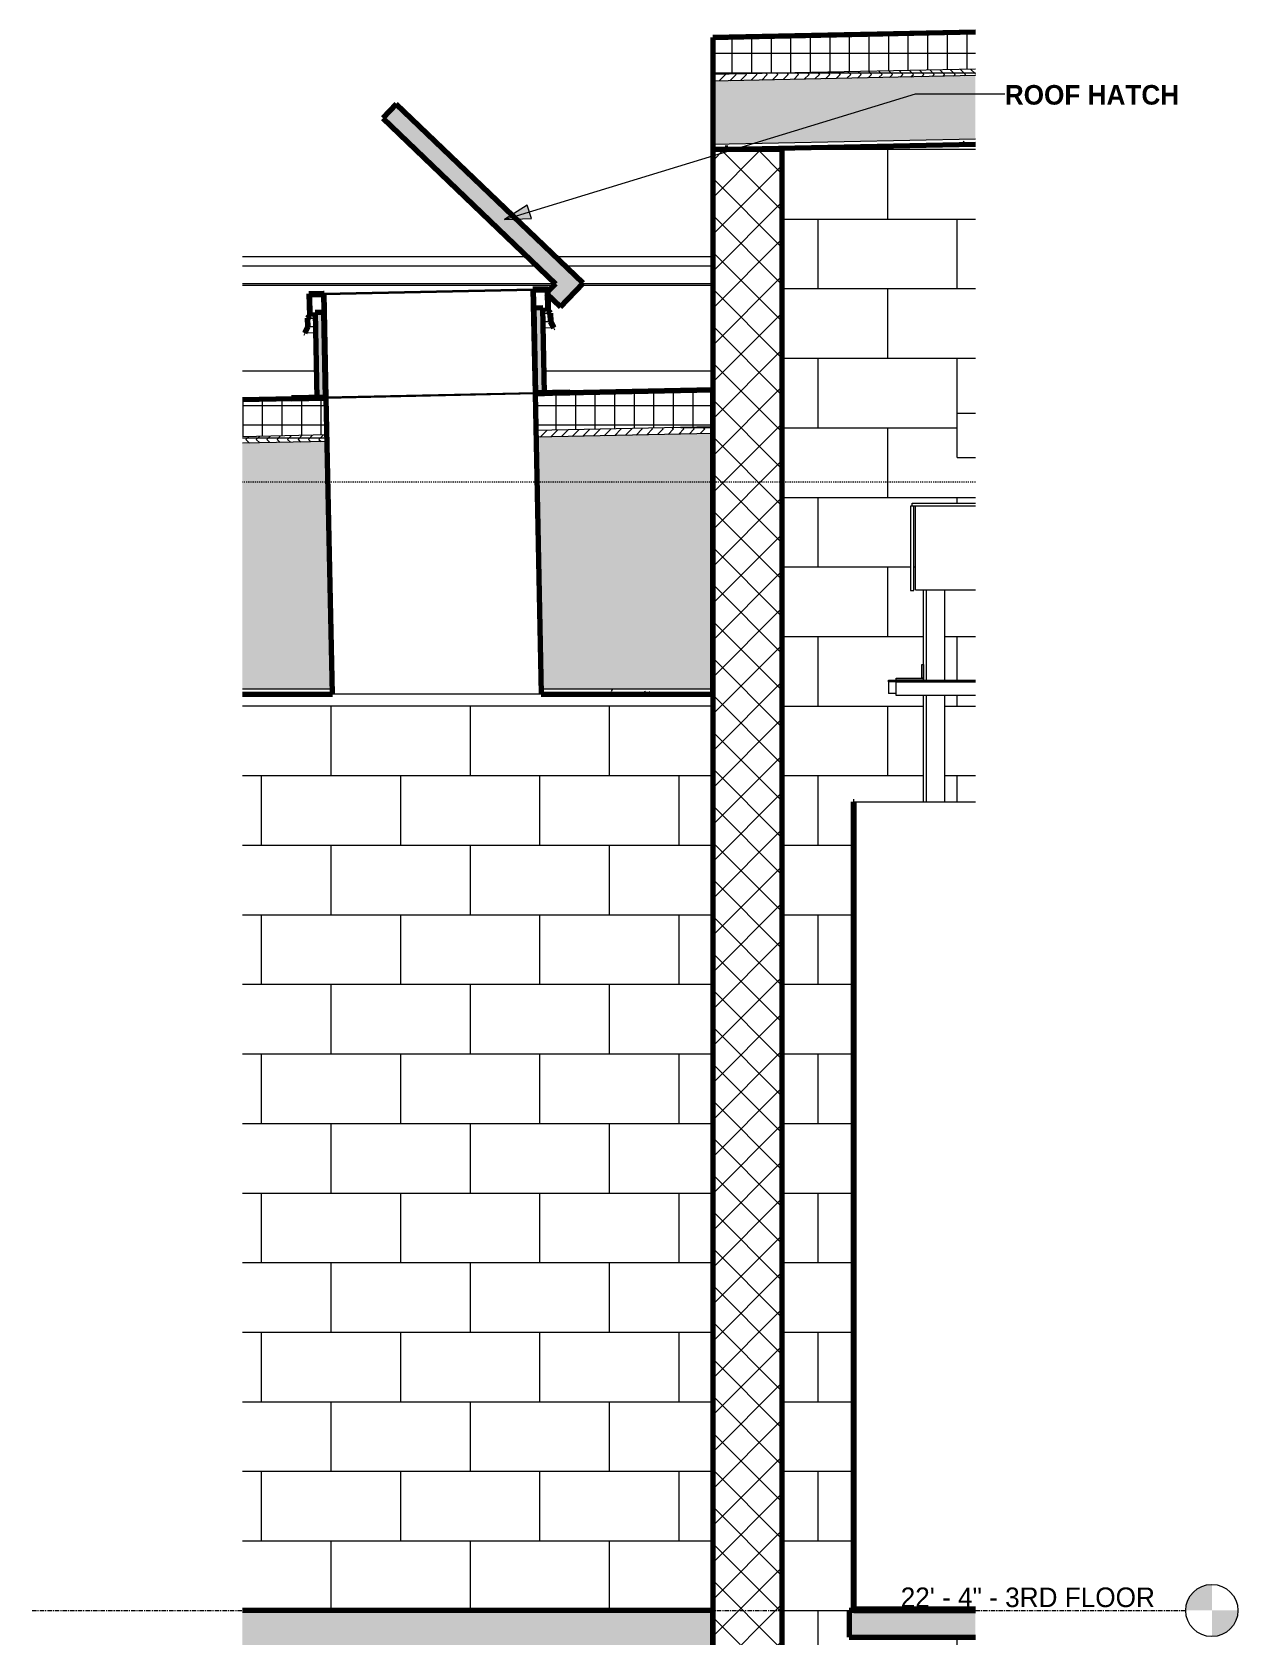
# Model space of a CAD drawing. Header units: inches. Extents: x -3449 to -2631, y -208 to 451.
# Drawn here: x -2769.7 to -2631.1, y 265 to 449.5 of the extents above; entities that cross this region are included whole.
import ezdxf

# ---------------------------------------------------------------- set-up
doc = ezdxf.new("R2010")
doc.units = ezdxf.units.IN
doc.header["$MEASUREMENT"] = 0
doc.linetypes.add('Aligning Line 1_8_', pattern=[0.25, 0.125, -0.125])
doc.linetypes.add('Grid Line 1_2_', pattern=[0.875, 0.5, -0.125, 0.125, -0.125])
for name, color, linetype, lineweight in [('0-4', 50, 'Continuous', 5), ('0-5', 55, 'Continuous', 18), ('A-FLOR-2', 31, 'Continuous', 18), ('A-FLOR-5', 250, 'Continuous', 70), ('A-FLOR-LEVL', 51, 'Continuous', 9), ('A-FLOR-LEVL-1', 51, 'Grid Line 1_2_', 9), ('A-GENM-1', 135, 'Continuous', 9), ('A-GENM-2', 250, 'Continuous', 70), ('A-GENM-3', 9, 'Continuous', 9), ('A-GENM-4', 5, 'Continuous', 70), ('A-ROOF', 132, 'Continuous', 18), ('A-ROOF-1', 21, 'Continuous', 5), ('A-ROOF-2', 252, 'Continuous', 18), ('A-ROOF-3', 132, 'Continuous', 70), ('A-ROOF-4', 55, 'Continuous', 18), ('A-ROOF-PATT-1', 132, 'Continuous', 9), ('A-WALL-1', 55, 'Continuous', 18), ('A-WALL-9', 250, 'Continuous', 70), ('A-WALL-PATT-1', 135, 'Continuous', 9), ('A-WALL-PATT-5', 45, 'Continuous', 9), ('G-ANNO-SYMB', 111, 'Aligning Line 1_8_', 9), ('G-ANNO-TEXT', 231, 'Continuous', 9), ('G-IMPT-1', 1, 'Continuous', 9)]:
    doc.layers.add(name, color=color, linetype=linetype, lineweight=lineweight)
doc.styles.add('Century Gothic', font='ufonts.com_century-gothic.ttf', dxfattribs={"height": 2.25})
doc.styles.add('Century Gothic_B', font='GOTHICB.TTF', dxfattribs={"height": 2.25})
pattern_1 = [(0, (-2223.454, 138.832), (0, 2.25), []), (90, (-2223.454, 138.832), (-2.25, 1e-16), [])]
pattern_2 = [(0, (-2223.454, 138.832), (0, 1.2), []), (315, (-2223.454, 138.832), (1.1992531, 0), [1.696, -1.696]), (45, (-2223.454, 138.832), (1.1992531, 0), [1.696, -1.696])]
pattern_3 = [(0, (-2223.454, 138.832), (7.68, 1.92), [0.317, -5.443, 0.317, -5.443, -30.72]), (0, (-2223.454, 138.832), (7.68, 1.92), [-11.52, 0.317, -11.203, 0.317, -5.443, -13.44]), (0, (-2223.454, 138.832), (7.68, 1.92), [-28.8, 0.317, -3.523, 0.317, -9.283]), (120, (-2220.574, 139.792), (-5.502769, 5.691075), [0.317, -5.443, 0.317, -5.443, -30.72]), (120, (-2220.574, 139.792), (-5.502769, 5.691075), [-11.52, 0.317, -11.203, 0.317, -5.443, -13.44]), (120, (-2220.574, 139.792), (-5.502769, 5.691075), [-28.8, 0.317, -3.523, 0.317, -9.283]), (240, (-2219.614, 143.632), (-2.177231, -7.611075), [0.317, -5.443, 0.317, -5.443, -30.72]), (240, (-2219.614, 143.632), (-2.177231, -7.611075), [-11.52, 0.317, -11.203, 0.317, -5.443, -13.44]), (240, (-2219.614, 143.632), (-2.177231, -7.611075), [-28.8, 0.317, -3.523, 0.317, -9.283])]

# ---------------------------------------------------------------- blocks, each defined once
blk = doc.blocks.new('Otis_G2S_06102019171910 - Duty_3000_Speed_150_Seismic_N_CabHeight_93_CabPanels_Y_EntHeight_84_CwtLoc_L2_CwtSafety_N_DoorHand_CO_OpeningType_Front_Glassback_N_FRSAME_NOH-2125003-Section 62 - Callout 2')
at = {"layer": 'A-GENM-1'}
blk.add_hatch(color=256, dxfattribs=at).paths.add_polyline_path([(-3565.1, 264.92), (-3565.1, 268.16), (-3579.04, 268.16), (-3579.04, 361), (-3579.16, 361), (-3579.16, 268.16), (-3579.1, 268.16), (-3579.1, 268), (-3579.63, 268), (-3579.63, 264.92), (-3568.62, 264.92)], flags=0)
at = {"layer": 'A-GENM-2'}
for p, q in [((-3579.04, 361), (-3579.16, 361)), ((-3579.16, 361), (-3579.16, 268.16)), ((-3579.04, 268.16), (-3579.04, 361)), ((-3565.1, 268), (-3579.63, 268)), ((-3579.63, 268), (-3579.63, 264.92)), ((-3579.16, 268.16), (-3579.04, 268.16)), ((-3565.1, 268.16), (-3579.1, 268.16)), ((-3579.1, 268.16), (-3579.1, 268)), ((-3579.1, 268), (-3565.1, 268)), ((-3579.63, 264.92), (-3565.1, 264.92))]:
    blk.add_line(p, q, dxfattribs=at)
at = {"layer": 'G-IMPT-1'}
for p, q in [((-3567.21, 400.58), (-3567.21, 405.65)), ((-3565.1, 405.65), (-3567.21, 405.65)), ((-3567.21, 400.58), (-3565.1, 400.58)), ((-3572.56, 394.98), (-3572.56, 385.31)), ((-3572.37, 394.98), (-3572.56, 394.98)), ((-3572.37, 394.98), (-3572.37, 395.35)), ((-3572.37, 395.35), (-3565.1, 395.35)), ((-3565.1, 394.98), (-3572.37, 394.98)), ((-3572.19, 385.31), (-3572.19, 394.98)), ((-3572, 385.37), (-3572, 394.98)), ((-3572.56, 385.31), (-3572.19, 385.31)), ((-3572, 385.37), (-3565.1, 385.37)), ((-3579.04, 361), (-3565.1, 361))]:
    blk.add_line(p, q, dxfattribs=at)
blk = doc.blocks.new('Otis_G2S_06102019171910 - Otis_G2S_06102019171910-2044336-Section 62 - Callout 2')
at = {"layer": 'A-GENM-1'}
for p, q in [((-3571.06, 375), (-3571.06, 385.37)), ((-3570.75, 375), (-3570.75, 385.37)), ((-3568.62, 375), (-3568.62, 385.37)), ((-3571.26, 376.77), (-3571.07, 376.77)), ((-3571.26, 375.2), (-3571.26, 376.77)), ((-3571.07, 376.77), (-3571.07, 375.2)), ((-3575.1, 375), (-3574.22, 375)), ((-3575.1, 374.8), (-3575.1, 375)), ((-3575.1, 374.8), (-3575.1, 373.43)), ((-3574.22, 374.8), (-3575.1, 374.8)), ((-3574.22, 375.2), (-3571.07, 375.2)), ((-3574.22, 375), (-3574.22, 375.2)), ((-3574.22, 375), (-3565.1, 375)), ((-3574.22, 374.8), (-3574.22, 375)), ((-3571.07, 375), (-3574.22, 375)), ((-3574.22, 374.8), (-3565.1, 374.8)), ((-3574.22, 373.23), (-3574.22, 374.8)), ((-3565.1, 374.8), (-3574.22, 374.8)), ((-3571.07, 375.2), (-3571.26, 375.2)), ((-3571.07, 375.2), (-3571.07, 375)), ((-3574.22, 373.43), (-3575.1, 373.43)), ((-3565.1, 373.23), (-3574.22, 373.23)), ((-3571.06, 361), (-3571.06, 373.23)), ((-3570.75, 361), (-3570.75, 373.23)), ((-3568.62, 361), (-3568.62, 373.23))]:
    blk.add_line(p, q, dxfattribs=at)
blk.add_blockref('Otis_G2S_06102019171910 - Duty_3000_Speed_150_Seismic_N_CabHeight_93_CabPanels_Y_EntHeight_84_CwtLoc_L2_CwtSafety_N_DoorHand_CO_OpeningType_Front_Glassback_N_FRSAME_NOH-2125003-Section 62 - Callout 2', (0, 0))
blk = doc.blocks.new('CTR - 1st Phase -Stairs _ Elevators_rvt-5-Section 62 - Callout 2')
at = {"layer": 'A-FLOR-2'}
blk.add_hatch(color=256, dxfattribs=at).paths.add_polyline_path([(-3595.32, 262), (-3595.32, 268), (-3649.4, 268), (-3649.4, 262)], flags=0)
at = {"layer": 'A-WALL-PATT-1'}
h = blk.add_hatch(dxfattribs=at)
h.set_pattern_fill('FP_50', color=256, style=0, pattern_type=2)
h.set_pattern_definition([(0, (-3503.324, -164), (0, 8), []), (90, (-3503.324, -164), (-8, 8), [8, -8])])
h.paths.add_polyline_path([(-3568.62, -128), (-3568, -128), (-3568, -60.62), (-3568.31, -60.62), (-3568.31, -52.98), (-3565.1, -52.98), (-3565.1, -21.77), (-3568.62, -21.77), (-3568.62, -124.8)], flags=0)
h.paths.add_polyline_path([(-3566.5, -128), (-3565.13, -128), (-3565.13, -84.98), (-3565.1, -84.98), (-3565.1, -60.62), (-3566.5, -60.62), (-3566.5, -124.8)], flags=0)
h.paths.add_polyline_path([(-3587.32, -128), (-3571.06, -128), (-3571.06, -21.77), (-3574.22, -21.77), (-3574.22, -21.57), (-3575.1, -21.57), (-3575.1, -20), (-3574.22, -20), (-3574.22, -19.8), (-3571.26, -19.8), (-3571.26, -18.23), (-3571.07, -18.23), (-3571.07, -1.77), (-3574.22, -1.77), (-3574.22, -1.57), (-3575.1, -1.57), (-3575.1, 0), (-3574.22, 0), (-3574.22, 0.2), (-3571.26, 0.2), (-3571.26, 1.77), (-3571.07, 1.77), (-3571.06, 134.23), (-3574.22, 134.23), (-3574.22, 134.43), (-3575.1, 134.43), (-3575.1, 136), (-3574.22, 136), (-3574.22, 136.2), (-3571.26, 136.2), (-3571.26, 137.77), (-3571.07, 137.77), (-3571.07, 264.92), (-3579.63, 264.92), (-3579.63, 268), (-3579.1, 268), (-3579.1, 268.16), (-3579.16, 268.16), (-3579.16, 361), (-3571.06, 361), (-3571.06, 373.23), (-3574.22, 373.23), (-3574.22, 373.43), (-3575.1, 373.43), (-3575.1, 375), (-3574.22, 375), (-3574.22, 375.2), (-3571.26, 375.2), (-3571.26, 376.77), (-3571.07, 376.77), (-3571.07, 385.37), (-3572, 385.37), (-3572, 394.98), (-3572.19, 394.98), (-3572.19, 385.31), (-3572.56, 385.31), (-3572.56, 394.98), (-3572.37, 394.98), (-3572.37, 395.35), (-3565.1, 395.35), (-3565.1, 400.58), (-3567.21, 400.58), (-3567.21, 405.65), (-3565.1, 405.65), (-3565.1, 436), (-3587.32, 436), (-3587.32, -124.8)], flags=0)
h.paths.add_polyline_path([(-3565.1, -20), (-3565.1, -1.77), (-3568.62, -1.77), (-3568.62, -20)], flags=0)
h.paths.add_polyline_path([(-3565.1, 0), (-3565.1, 134.23), (-3568.62, 134.23), (-3568.62, 0)], flags=0)
h.paths.add_polyline_path([(-3565.1, 136), (-3565.1, 264.92), (-3568.62, 264.92), (-3568.62, 136)], flags=0)
h.paths.add_polyline_path([(-3565.1, 361), (-3565.1, 373.23), (-3568.62, 373.23), (-3568.62, 361), (-3567.26, 361)], flags=0)
h.paths.add_polyline_path([(-3568.62, 375), (-3565.1, 375), (-3565.1, 385.37), (-3568.62, 385.37)], flags=0)
h = blk.add_hatch(dxfattribs=at)
h.set_pattern_fill('FP_59', color=256, style=0, pattern_type=2)
h.set_pattern_definition([(0, (-3591.324, -172), (0, 8), []), (90, (-3591.324, -172), (-8, 8), [8, -8])])
h.paths.add_polyline_path([(-3595.32, -140), (-3595.32, -138), (-3599.32, -138.01), (-3599.32, -140)], flags=0)
h.paths.add_polyline_path([(-3613.53, -128), (-3595.32, -128), (-3595.32, -6), (-3649.4, -6), (-3649.4, -128)], flags=0)
h.paths.add_polyline_path([(-3649.4, 0), (-3595.32, 0), (-3595.32, 130), (-3649.4, 130), (-3649.4, 123.38)], flags=0)
h.paths.add_polyline_path([(-3595.32, 136), (-3595.32, 262), (-3649.4, 262), (-3649.4, 136)], flags=0)
h.paths.add_polyline_path([(-3649.4, 268), (-3595.32, 268), (-3595.32, 372), (-3649.4, 372), (-3649.4, 288.83)], flags=0)
at = {"layer": 'A-WALL-PATT-5'}
h = blk.add_hatch(dxfattribs=at)
h.set_pattern_fill('FP_60', color=256, style=0, pattern_type=2)
h.set_pattern_definition([(45, (-3127.324, 138.832), (-2.12132, 2.12132), []), (135, (-3127.324, 138.832), (-2.12132, -2.12132), [])])
h.paths.add_polyline_path([(-3587.32, -128), (-3587.32, 436), (-3595.32, 436), (-3595.32, -128)], flags=0)
at = {"layer": 'A-FLOR-5'}
for p, q in [((-3595.32, 268), (-3649.4, 268)), ((-3595.32, 262), (-3595.32, 268))]:
    blk.add_line(p, q, dxfattribs=at)
at = {"layer": 'A-WALL-1'}
for p, q in [((-3565.1, 436), (-3587.32, 436)), ((-3595.32, 372), (-3649.4, 372))]:
    blk.add_line(p, q, dxfattribs=at)
at = {"layer": 'A-WALL-9'}
for p, q in [((-3587.32, 436), (-3595.32, 436)), ((-3595.32, 436), (-3595.32, -128)), ((-3587.32, -128), (-3587.32, 436))]:
    blk.add_line(p, q, dxfattribs=at)
at = {"layer": '0-5'}
blk.add_blockref('Otis_G2S_06102019171910 - Otis_G2S_06102019171910-2044336-Section 62 - Callout 2', (0, 0), dxfattribs=at)
blk = doc.blocks.new('Basic Wall _ EXT - FIBER CEMENT - SMALL - ___-2145929-Section 62 - Callout 2')
at = {"layer": 'A-WALL-1'}
for p, q in [((-3616.64, 423.66), (-3649.4, 423.66)), ((-3595.32, 423.66), (-3613.39, 423.66)), ((-3615.53, 422.6), (-3649.4, 422.6)), ((-3595.32, 422.6), (-3612.28, 422.6)), ((-3613.41, 420.57), (-3649.4, 420.57)), ((-3649.4, 420.42), (-3613.55, 420.42)), ((-3610.43, 420.42), (-3595.32, 420.42)), ((-3595.32, 420.57), (-3610.28, 420.57))]:
    blk.add_line(p, q, dxfattribs=at)
blk = doc.blocks.new('Hatch-Precision_Ladders-Roof_Hatch - 2_0_x2_0_-2210683-Section 62 - Callout 2')
at = {"layer": 'A-GENM-1'}
blk.add_hatch(color=256, dxfattribs=at).paths.add_polyline_path([(-3612.82, 417.92), (-3610.23, 420.63), (-3631.7, 441.22), (-3633.25, 439.6), (-3613.41, 420.57), (-3614.45, 419.48), (-3612.99, 418.09)], flags=0)
h = blk.add_hatch(color=256, dxfattribs=at)
h.paths.add_polyline_path([(-3642.18, 414.88), (-3641.84, 415.63), (-3641.86, 416.57), (-3641.6, 416.84), (-3641.65, 419.3), (-3640.09, 419.33), (-3640.09, 419.43), (-3641.75, 419.39), (-3641.7, 416.88), (-3641.95, 416.61), (-3641.94, 415.61), (-3642.26, 414.92)], flags=0)
h.paths.add_polyline_path([(-3613.64, 415.48), (-3613.56, 415.52), (-3613.91, 416.22), (-3613.93, 417.19), (-3614.2, 417.45), (-3614.24, 419.29), (-3614.34, 419.38), (-3614.3, 417.41), (-3614.03, 417.15), (-3614.01, 416.19)], flags=0)
h.paths.add_polyline_path([(-3614.34, 419.59), (-3614.25, 419.69), (-3614.25, 419.97), (-3615.91, 419.93), (-3615.91, 419.84), (-3614.35, 419.87)], flags=0)
h = blk.add_hatch(color=256, dxfattribs=at)
h.paths.add_polyline_path([(-3639.83, 407.43), (-3639.75, 407.43), (-3640, 419.43), (-3640.09, 419.43), (-3640.05, 417.27), (-3640.03, 417.27), (-3639.83, 407.43)], flags=0)
h.paths.add_polyline_path([(-3615.75, 407.93), (-3615.68, 407.93), (-3615.88, 417.77), (-3615.87, 417.77), (-3615.91, 419.93), (-3616, 419.93), (-3615.75, 407.93)], flags=0)
h = blk.add_hatch(color=256, dxfattribs=at)
h.paths.add_polyline_path([(-3643.75, 407.35), (-3640.84, 407.41), (-3640.85, 407.5), (-3643.75, 407.44), (-3643.75, 407.43)], flags=0)
h.paths.add_polyline_path([(-3614.66, 407.95), (-3611.76, 408.01), (-3611.76, 408.11), (-3614.66, 408.05), (-3614.66, 407.98)], flags=0)
at = {"layer": 'A-GENM-3'}
h = blk.add_hatch(color=256, dxfattribs=at)
h.paths.add_polyline_path([(-3640.84, 407.41), (-3639.83, 407.43), (-3640.03, 417.27), (-3641.05, 417.25), (-3640.84, 407.43)], flags=0)
h.paths.add_polyline_path([(-3615.68, 407.93), (-3614.66, 407.95), (-3614.87, 417.79), (-3615.88, 417.77), (-3615.68, 408.11)], flags=0)
at = {"layer": 'A-GENM-1'}
for p, q in [((-3616, 419.93), (-3640, 419.43)), ((-3640, 419.43), (-3616, 419.93)), ((-3640, 419.33), (-3616, 419.83)), ((-3614.3, 417.41), (-3614.86, 417.4)), ((-3614.03, 417.15), (-3614.85, 417.13)), ((-3641.03, 416.59), (-3641.86, 416.57)), ((-3641.01, 415.63), (-3641.84, 415.61)), ((-3641.04, 416.85), (-3641.6, 416.84)), ((-3614.01, 416.19), (-3614.83, 416.18)), ((-3613.64, 415.48), (-3614.82, 415.45)), ((-3641, 414.91), (-3642.18, 414.88)), ((-3615.76, 408.03), (-3639.75, 407.53)), ((-3639.75, 407.43), (-3615.75, 407.93)), ((-3615.75, 407.93), (-3639.75, 407.43))]:
    blk.add_line(p, q, dxfattribs=at)
at = {"layer": 'A-GENM-4'}
for p, q in [((-3631.7, 441.22), (-3633.25, 439.6)), ((-3610.23, 420.63), (-3631.7, 441.22)), ((-3633.25, 439.6), (-3613.41, 420.57)), ((-3640, 419.43), (-3641.75, 419.39)), ((-3641.75, 419.39), (-3641.7, 416.88)), ((-3641.65, 419.3), (-3640, 419.33)), ((-3641.6, 416.84), (-3641.65, 419.3)), ((-3640, 419.43), (-3640.09, 419.43)), ((-3640.09, 419.43), (-3639.84, 407.43)), ((-3640, 419.33), (-3640, 419.43)), ((-3639.75, 407.43), (-3640, 419.43)), ((-3614.25, 419.97), (-3616, 419.93)), ((-3616, 419.93), (-3616, 419.83)), ((-3615.91, 419.93), (-3616, 419.93)), ((-3616, 419.93), (-3615.75, 407.93)), ((-3616, 419.83), (-3614.35, 419.87)), ((-3615.66, 407.93), (-3615.91, 419.93)), ((-3613.41, 420.57), (-3614.45, 419.48)), ((-3614.45, 419.48), (-3612.82, 417.92)), ((-3614.35, 419.87), (-3614.3, 417.41)), ((-3614.2, 417.45), (-3614.25, 419.97)), ((-3612.82, 417.92), (-3610.23, 420.63)), ((-3640.03, 417.27), (-3641.05, 417.25)), ((-3641.05, 417.25), (-3640.84, 407.41)), ((-3639.83, 407.43), (-3640.03, 417.27)), ((-3614.87, 417.79), (-3615.88, 417.77)), ((-3615.88, 417.77), (-3615.68, 407.93)), ((-3614.66, 407.95), (-3614.87, 417.79)), ((-3614.3, 417.41), (-3614.03, 417.15)), ((-3613.93, 417.19), (-3614.2, 417.45)), ((-3614.03, 417.15), (-3614.01, 416.19)), ((-3613.91, 416.22), (-3613.93, 417.19)), ((-3641.93, 415.63), (-3642.26, 414.92)), ((-3642.18, 414.88), (-3641.84, 415.61)), ((-3641.7, 416.88), (-3641.95, 416.61)), ((-3641.95, 416.61), (-3641.93, 415.63)), ((-3641.86, 416.57), (-3641.6, 416.84)), ((-3641.84, 415.61), (-3641.86, 416.57)), ((-3614.01, 416.19), (-3613.64, 415.48)), ((-3613.56, 415.52), (-3613.91, 416.22)), ((-3613.64, 415.48), (-3613.56, 415.52)), ((-3642.26, 414.92), (-3642.18, 414.88)), ((-3611.76, 408.11), (-3615.76, 408.03)), ((-3615.76, 408.03), (-3615.75, 407.93)), ((-3615.75, 407.93), (-3611.76, 408.01)), ((-3615.75, 407.93), (-3615.66, 407.93)), ((-3615.68, 407.93), (-3614.66, 407.95)), ((-3611.76, 408.01), (-3611.76, 408.11)), ((-3639.75, 407.53), (-3643.75, 407.44)), ((-3643.75, 407.44), (-3643.75, 407.35)), ((-3643.75, 407.35), (-3639.75, 407.43)), ((-3640.84, 407.41), (-3639.83, 407.43)), ((-3639.84, 407.43), (-3639.75, 407.43)), ((-3639.75, 407.43), (-3639.75, 407.53))]:
    blk.add_line(p, q, dxfattribs=at)
blk = doc.blocks.new('Level - Level Head - Circle-50818-Section 62 - Callout 2')
at = {"layer": 'A-FLOR-LEVL'}
h = blk.add_hatch(color=256, dxfattribs=at)
edge = h.paths.add_edge_path(flags=0)
edge.add_line((-3537.92, 0), (-3540.92, 0))
edge.add_arc((-3537.92, 0), 3, 90, 180, ccw=False)
edge.add_line((-3537.92, 3), (-3537.92, 0))
h = blk.add_hatch(color=256, dxfattribs=at)
edge = h.paths.add_edge_path(flags=0)
edge.add_line((-3537.92, -3), (-3537.92, 0))
edge.add_line((-3537.92, 0), (-3534.92, 0))
edge.add_arc((-3537.92, 0), 3, 270, 360, ccw=False)
blk.add_circle((-3537.92, 0), 3, dxfattribs=at)

msp = doc.modelspace()

# ---------------------------------------------------------------- hatches: boundary and pattern name
at = {"layer": 'A-ROOF-1'}
msp.add_hatch(color=256, dxfattribs=at).paths.add_polyline_path([(-2691.45, 436.63), (-2661.23, 437.25), (-2661.23, 444.51), (-2691.45, 443.88)], flags=0)
h = msp.add_hatch(color=256, dxfattribs=at)
h.paths.add_polyline_path([(-2703.38, 374), (-2691.45, 374), (-2691.45, 403.36), (-2711.78, 402.93), (-2711.18, 374), (-2711.16, 374)], flags=0)
h.paths.add_polyline_path([(-2745.53, 374), (-2735.18, 374), (-2735.78, 402.43), (-2745.53, 402.23), (-2745.53, 401.13)], flags=0)
at = {"layer": 'A-ROOF-2'}
msp.add_hatch(color=256, dxfattribs=at).paths.add_polyline_path([(-2691.45, 448.63), (-2661.23, 449.26), (-2661.23, 449.51), (-2691.45, 448.88)], flags=0)
h = msp.add_hatch(color=256, dxfattribs=at)
h.paths.add_polyline_path([(-2745.53, 406.98), (-2735.87, 407.18), (-2735.88, 407.43), (-2745.53, 407.23), (-2745.53, 406.99)], flags=0)
h.paths.add_polyline_path([(-2711.88, 407.68), (-2691.45, 408.11), (-2691.45, 408.36), (-2711.88, 407.93)], flags=0)
at = {"layer": 'A-ROOF-PATT-1'}
h = msp.add_hatch(dxfattribs=at)
h.set_pattern_fill('FP_55', color=256, style=0, pattern_type=2)
h.set_pattern_definition(pattern_1)
h.paths.add_polyline_path([(-2691.45, 444.63), (-2661.23, 445.26), (-2661.23, 449.26), (-2691.45, 448.63), (-2691.45, 445.88)], flags=0)
h = msp.add_hatch(dxfattribs=at)
h.set_pattern_fill('FP_56', color=256, style=0, pattern_type=2)
h.set_pattern_definition(pattern_2)
h.paths.add_polyline_path([(-2691.45, 443.88), (-2661.23, 444.51), (-2661.23, 445.26), (-2691.45, 444.63)], flags=0)
h = msp.add_hatch(dxfattribs=at)
h.set_pattern_fill('FP_57', color=256, style=0, pattern_type=2)
h.set_pattern_definition(pattern_3)
h.paths.add_polyline_path([(-2691.45, 436), (-2661.23, 436.63), (-2661.23, 437.25), (-2691.45, 436.63)], flags=0)
h = msp.add_hatch(dxfattribs=at)
h.set_pattern_fill('FP_55', color=256, style=0, pattern_type=2)
h.set_pattern_definition(pattern_1)
h.paths.add_polyline_path([(-2745.53, 402.98), (-2735.79, 403.18), (-2735.87, 407.18), (-2745.53, 406.98), (-2745.53, 403.16)], flags=0)
h.paths.add_polyline_path([(-2711.8, 403.68), (-2691.45, 404.11), (-2691.45, 408.11), (-2711.88, 407.68), (-2711.8, 404.11)], flags=0)
h = msp.add_hatch(dxfattribs=at)
h.set_pattern_fill('FP_56', color=256, style=0, pattern_type=2)
h.set_pattern_definition(pattern_2)
h.paths.add_polyline_path([(-2745.53, 402.23), (-2735.78, 402.43), (-2735.79, 403.18), (-2745.53, 402.98), (-2745.53, 402.26)], flags=0)
h.paths.add_polyline_path([(-2711.78, 402.93), (-2691.45, 403.36), (-2691.45, 404.11), (-2711.8, 403.68), (-2711.79, 403.36)], flags=0)
h = msp.add_hatch(dxfattribs=at)
h.set_pattern_fill('FP_57', color=256, style=0, pattern_type=2)
h.set_pattern_definition(pattern_3)
h.paths.add_polyline_path([(-2735.88, 373.37), (-2735.17, 373.37), (-2735.18, 374), (-2745.53, 374), (-2745.53, 373.37)], flags=0)
h.paths.add_polyline_path([(-2691.45, 373.37), (-2691.45, 374), (-2711.18, 374), (-2711.16, 373.37), (-2703.38, 373.37)], flags=0)
at = {"layer": 'G-ANNO-TEXT'}
msp.add_hatch(color=256, dxfattribs=at).paths.add_polyline_path([(-2715.4, 427.96), (-2712.3, 428.07), (-2712.77, 429.61)], flags=0)

# ---------------------------------------------------------------- linework, layer by layer
at = {"layer": 'A-FLOR-LEVL-1'}
msp.add_line((-2769.71, 268), (-2637.05, 268), dxfattribs=at)
at = {"layer": 'A-ROOF'}
for p, q in [((-2661.23, 449.26), (-2691.45, 448.63)), ((-2661.23, 445.26), (-2691.45, 444.63)), ((-2661.23, 444.51), (-2691.45, 443.88)), ((-2691.45, 436.63), (-2661.23, 437.25)), ((-2691.45, 408.11), (-2711.88, 407.68)), ((-2735.87, 407.18), (-2745.53, 406.98)), ((-2735.79, 403.18), (-2745.53, 402.98)), ((-2735.78, 402.43), (-2745.53, 402.23)), ((-2691.45, 404.11), (-2711.8, 403.68)), ((-2691.45, 403.36), (-2711.78, 402.93)), ((-2745.53, 374), (-2735.18, 374)), ((-2711.18, 374), (-2691.45, 374))]:
    msp.add_line(p, q, dxfattribs=at)
at = {"layer": 'A-ROOF-3'}
for p, q in [((-2661.23, 449.51), (-2691.45, 448.88)), ((-2691.45, 448.88), (-2691.45, 436)), ((-2691.45, 436), (-2661.23, 436.63)), ((-2691.45, 408.36), (-2711.88, 407.93)), ((-2711.88, 407.93), (-2711.16, 373.37)), ((-2691.45, 373.37), (-2691.45, 408.36)), ((-2735.88, 407.43), (-2745.53, 407.23)), ((-2735.17, 373.37), (-2735.88, 407.43)), ((-2745.53, 373.37), (-2735.17, 373.37)), ((-2711.16, 373.37), (-2691.45, 373.37))]:
    msp.add_line(p, q, dxfattribs=at)
at = {"layer": 'A-ROOF-4'}
for p, q in [((-2745.53, 410.55), (-2737.04, 410.55)), ((-2710.84, 410.55), (-2691.45, 410.55)), ((-2735.88, 407.43), (-2711.88, 407.93)), ((-2711.16, 373.37), (-2735.17, 373.37))]:
    msp.add_line(p, q, dxfattribs=at)
at = {"layer": 'G-ANNO-SYMB'}
msp.add_line((-2661.23, 397.76), (-2745.53, 397.76), dxfattribs=at)
at = {"layer": 'G-ANNO-TEXT'}
for p, q in [((-2715.4, 427.96), (-2668.11, 442.41)), ((-2668.11, 442.41), (-2657.86, 442.41)), ((-2712.77, 429.61), (-2715.4, 427.96)), ((-2712.3, 428.07), (-2712.77, 429.61)), ((-2715.4, 427.96), (-2712.3, 428.07))]:
    msp.add_line(p, q, dxfattribs=at)

# ---------------------------------------------------------------- block references
at = {"layer": '0-4'}
msp.add_blockref('CTR - 1st Phase -Stairs _ Elevators_rvt-5-Section 62 - Callout 2', (903.87, 0), dxfattribs=at)
at = {"layer": 'A-FLOR-LEVL'}
msp.add_blockref('Level - Level Head - Circle-50818-Section 62 - Callout 2', (903.87, 268), dxfattribs=at)
at = {"layer": 'A-GENM-1'}
msp.add_blockref('Hatch-Precision_Ladders-Roof_Hatch - 2_0_x2_0_-2210683-Section 62 - Callout 2', (903.87, 0), dxfattribs=at)
at = {"layer": 'A-WALL-1'}
msp.add_blockref('Basic Wall _ EXT - FIBER CEMENT - SMALL - ___-2145929-Section 62 - Callout 2', (903.87, 0), dxfattribs=at)

# ---------------------------------------------------------------- texts
at = {"layer": 'A-FLOR-LEVL', "insert": (-2669.83, 270.64), "char_height": 2.25, "width": 36.2842, "attachment_point": 1, "style": 'Century Gothic'}
msp.add_mtext('22\' - 4" - 3RD FLOOR', dxfattribs=at)
at = {"layer": 'G-ANNO-TEXT', "insert": (-2657.86, 443.42), "char_height": 2.25, "width": 24.4672, "attachment_point": 1, "style": 'Century Gothic_B'}
msp.add_mtext('ROOF HATCH', dxfattribs=at)

doc.saveas('drawing.dxf')
